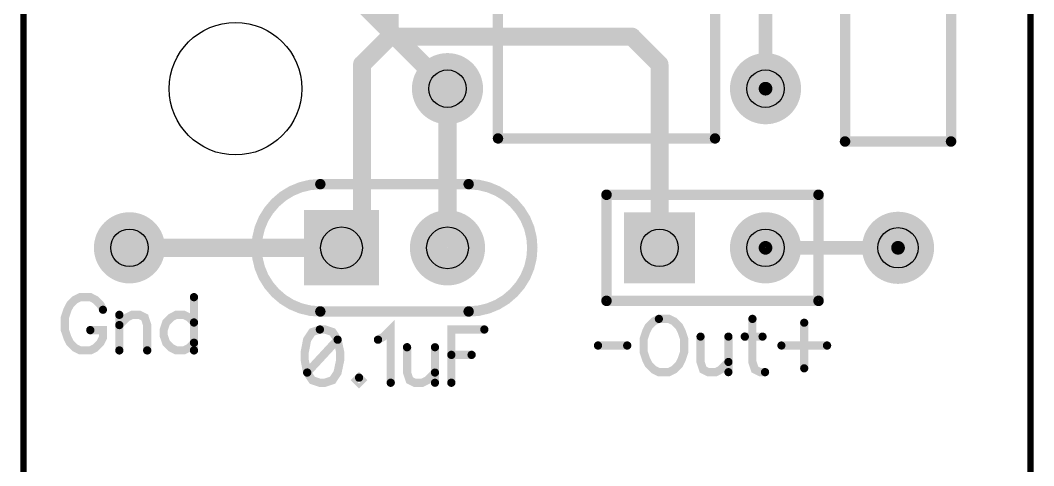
# Model space of a CAD drawing. Extents: x 0 to 0.95, y 0 to 7.58.
# Drawn here: x -0.003 to 0.953, y 5.72 to 6.139 of the extents above; entities that cross this region are included whole.
import ezdxf

# ---------------------------------------------------------------- set-up
doc = ezdxf.new("R2010")
doc.units = 0
for name, color, linetype in [('Board_Outline', 13, 'CONTINUOUS'), ('Bottom', 6, 'CONTINUOUS'), ('Bottom_Mask', 10, 'CONTINUOUS'), ('Drill_Bottom', 8, 'CONTINUOUS'), ('Drill_Top', 7, 'CONTINUOUS'), ('Top', 5, 'CONTINUOUS'), ('Top_Mask', 3, 'CONTINUOUS'), ('Top_Silk', 2, 'CONTINUOUS')]:
    doc.layers.add(name, color=color, linetype=linetype)

msp = doc.modelspace()

# ---------------------------------------------------------------- linework, layer by layer
at = {"layer": 'Board_Outline', "linetype": 'CONTINUOUS', "const_width": 0.006}
msp.add_lwpolyline([(0, 0), (0.95, 0), (0.95, 7.575), (0, 7.575), (0, 0)], dxfattribs=at)
at = {"layer": 'Bottom', "linetype": 'CONTINUOUS'}
for points, const_width in [([(0.3455, 6.1795), (0.3455, 6.124)], 0.017), ([(0.7, 6.075), (0.7, 6.175)], 0.013), ([(0.3195, 6.098), (0.3455, 6.124)], 0.017), ([(0.3455, 6.124), (0.574, 6.124)], 0.017), ([(0.574, 6.124), (0.6, 6.098)], 0.017), ([(0.3195, 5.9445), (0.3195, 6.098)], 0.017), ([(0.6, 6.098), (0.6, 5.925)], 0.017), ([(0.4, 6.075), (0.4, 5.925)], 0.017), ([(0.3, 5.925), (0.3195, 5.9445)], 0.017)]:
    msp.add_lwpolyline(points, dxfattribs=dict(at, const_width=const_width))
for points, const_width in [([(0.3412, 6.124, 1), (0.3497, 6.124, 1), (0.3412, 6.124, 1)], 0.0085), ([(0.3412, 6.124, 1), (0.3497, 6.124, 1), (0.3412, 6.124, 1)], 0.0085), ([(0.3412, 6.124, 1), (0.3497, 6.124, 1), (0.3412, 6.124, 1)], 0.0085), ([(0.5698, 6.124, 1), (0.5783, 6.124, 1), (0.5698, 6.124, 1)], 0.0085), ([(0.5698, 6.124, 1), (0.5783, 6.124, 1), (0.5698, 6.124, 1)], 0.0085), ([(0.3152, 6.098, 1), (0.3237, 6.098, 1), (0.3152, 6.098, 1)], 0.0085), ([(0.3152, 6.098, 1), (0.3237, 6.098, 1), (0.3152, 6.098, 1)], 0.0085), ([(0.4148, 6.075, 1), (0.3852, 6.075, 1), (0.4148, 6.075, 1)], 0.0295), ([(0.5958, 6.098, 1), (0.6042, 6.098, 1), (0.5958, 6.098, 1)], 0.0085), ([(0.5958, 6.098, 1), (0.6042, 6.098, 1), (0.5958, 6.098, 1)], 0.0085), ([(0.7148, 6.075, 1), (0.6852, 6.075, 1), (0.7148, 6.075, 1)], 0.0295), ([(0.3958, 6.075, 1), (0.4042, 6.075, 1), (0.3958, 6.075, 1)], 0.0085), ([(0.6968, 6.075, 1), (0.7032, 6.075, 1), (0.6968, 6.075, 1)], 0.0065), ([(0.4157, 5.925, 1), (0.3843, 5.925, 1), (0.4157, 5.925, 1)], 0.0315), ([(0.1148, 5.925, 1), (0.0852, 5.925, 1), (0.1148, 5.925, 1)], 0.0295), ([(0.3152, 5.9445, 1), (0.3237, 5.9445, 1), (0.3152, 5.9445, 1)], 0.0085), ([(0.3152, 5.9445, 1), (0.3237, 5.9445, 1), (0.3152, 5.9445, 1)], 0.0085), ([(0.7148, 5.925, 1), (0.6852, 5.925, 1), (0.7148, 5.925, 1)], 0.0295), ([(0.84, 5.925, 1), (0.81, 5.925, 1), (0.84, 5.925, 1)], 0.03), ([(0.2958, 5.925, 1), (0.3043, 5.925, 1), (0.2958, 5.925, 1)], 0.0085), ([(0.3958, 5.925, 1), (0.4042, 5.925, 1), (0.3958, 5.925, 1)], 0.0085), ([(0.5958, 5.925, 1), (0.6042, 5.925, 1), (0.5958, 5.925, 1)], 0.0085)]:
    msp.add_lwpolyline(points, format="xyb", dxfattribs=dict(at, const_width=const_width))
at = {"layer": 'Bottom'}
for points in [[(0.2685, 5.9565), (0.3315, 5.9565), (0.2685, 5.8935), (0.3315, 5.8935)], [(0.5705, 5.9545), (0.6295, 5.9545), (0.5705, 5.8955), (0.6295, 5.8955)]]:
    msp.add_solid(points, dxfattribs=at)
at = {"layer": 'Bottom_Mask', "linetype": 'CONTINUOUS'}
for points, const_width in [([(0.4168, 6.075, 1), (0.3832, 6.075, 1), (0.4168, 6.075, 1)], 0.0335), ([(0.3832, 6.075, 1), (0.4168, 6.075, 1), (0.3832, 6.075, 1)], 0.0335), ([(0.7168, 6.075, 1), (0.6832, 6.075, 1), (0.7168, 6.075, 1)], 0.0335), ([(0.6832, 6.075, 1), (0.7168, 6.075, 1), (0.6832, 6.075, 1)], 0.0335), ([(0.1168, 5.925, 1), (0.0832, 5.925, 1), (0.1168, 5.925, 1)], 0.0335), ([(0.0832, 5.925, 1), (0.1168, 5.925, 1), (0.0832, 5.925, 1)], 0.0335), ([(0.4177, 5.925, 1), (0.3823, 5.925, 1), (0.4177, 5.925, 1)], 0.0355), ([(0.3823, 5.925, 1), (0.4177, 5.925, 1), (0.3823, 5.925, 1)], 0.0355), ([(0.7168, 5.925, 1), (0.6832, 5.925, 1), (0.7168, 5.925, 1)], 0.0335), ([(0.6832, 5.925, 1), (0.7168, 5.925, 1), (0.6832, 5.925, 1)], 0.0335), ([(0.842, 5.925, 1), (0.808, 5.925, 1), (0.842, 5.925, 1)], 0.034), ([(0.808, 5.925, 1), (0.842, 5.925, 1), (0.808, 5.925, 1)], 0.034)]:
    msp.add_lwpolyline(points, format="xyb", dxfattribs=dict(at, const_width=const_width))
at = {"layer": 'Bottom_Mask'}
for points in [[(0.2645, 5.9605), (0.3355, 5.9605), (0.2645, 5.8895), (0.3355, 5.8895)], [(0.5665, 5.9585), (0.6335, 5.9585), (0.5665, 5.8915), (0.6335, 5.8915)]]:
    msp.add_solid(points, dxfattribs=at)
at = {"layer": 'Drill_Bottom'}
for centre, radius in [((0.2, 6.075), 0.0625), ((0.4, 6.075), 0.0177), ((0.7, 6.075), 0.0177), ((0.1, 5.925), 0.0177), ((0.3, 5.925), 0.0197), ((0.4, 5.925), 0.0197), ((0.6, 5.925), 0.0177), ((0.7, 5.925), 0.0177), ((0.825, 5.925), 0.019)]:
    msp.add_circle(centre, radius, dxfattribs=at)
at = {"layer": 'Drill_Top'}
for centre, radius in [((0.2, 6.075), 0.0625), ((0.4, 6.075), 0.0177), ((0.7, 6.075), 0.0177), ((0.1, 5.925), 0.0177), ((0.3, 5.925), 0.0197), ((0.4, 5.925), 0.0197), ((0.6, 5.925), 0.0177), ((0.7, 5.925), 0.0177), ((0.825, 5.925), 0.019)]:
    msp.add_circle(centre, radius, dxfattribs=at)
at = {"layer": 'Top', "linetype": 'CONTINUOUS'}
for points, const_width in [([(0.4, 6.075), (0.2805, 6.1945)], 0.017), ([(0.1, 5.925), (0.2073, 5.925)], 0.017), ([(0.2073, 5.925), (0.2073, 5.925)], 0.017), ([(0.2073, 5.925), (0.3, 5.925)], 0.017), ([(0.825, 5.925), (0.7, 5.925)], 0.013)]:
    msp.add_lwpolyline(points, dxfattribs=dict(at, const_width=const_width))
for points, const_width in [([(0.4148, 6.075, 1), (0.3852, 6.075, 1), (0.4148, 6.075, 1)], 0.0295), ([(0.7148, 6.075, 1), (0.6852, 6.075, 1), (0.7148, 6.075, 1)], 0.0295), ([(0.3958, 6.075, 1), (0.4042, 6.075, 1), (0.3958, 6.075, 1)], 0.0085), ([(0.4157, 5.925, 1), (0.3843, 5.925, 1), (0.4157, 5.925, 1)], 0.0315), ([(0.1148, 5.925, 1), (0.0852, 5.925, 1), (0.1148, 5.925, 1)], 0.0295), ([(0.7148, 5.925, 1), (0.6852, 5.925, 1), (0.7148, 5.925, 1)], 0.0295), ([(0.84, 5.925, 1), (0.81, 5.925, 1), (0.84, 5.925, 1)], 0.03), ([(0.0957, 5.925, 1), (0.1043, 5.925, 1), (0.0957, 5.925, 1)], 0.0085), ([(0.203, 5.925, 1), (0.2115, 5.925, 1), (0.203, 5.925, 1)], 0.0085), ([(0.203, 5.925, 1), (0.2115, 5.925, 1), (0.203, 5.925, 1)], 0.0085), ([(0.203, 5.925, 1), (0.2115, 5.925, 1), (0.203, 5.925, 1)], 0.0085), ([(0.2958, 5.925, 1), (0.3043, 5.925, 1), (0.2958, 5.925, 1)], 0.0085), ([(0.6968, 5.925, 1), (0.7032, 5.925, 1), (0.6968, 5.925, 1)], 0.0065), ([(0.8218, 5.925, 1), (0.8282, 5.925, 1), (0.8218, 5.925, 1)], 0.0065)]:
    msp.add_lwpolyline(points, format="xyb", dxfattribs=dict(at, const_width=const_width))
at = {"layer": 'Top'}
for points in [[(0.2685, 5.9565), (0.3315, 5.9565), (0.2685, 5.8935), (0.3315, 5.8935)], [(0.5705, 5.9545), (0.6295, 5.9545), (0.5705, 5.8955), (0.6295, 5.8955)]]:
    msp.add_solid(points, dxfattribs=at)
at = {"layer": 'Top_Mask', "linetype": 'CONTINUOUS'}
for points, const_width in [([(0.4168, 6.075, 1), (0.3832, 6.075, 1), (0.4168, 6.075, 1)], 0.0335), ([(0.3832, 6.075, 1), (0.4168, 6.075, 1), (0.3832, 6.075, 1)], 0.0335), ([(0.7168, 6.075, 1), (0.6832, 6.075, 1), (0.7168, 6.075, 1)], 0.0335), ([(0.6832, 6.075, 1), (0.7168, 6.075, 1), (0.6832, 6.075, 1)], 0.0335), ([(0.1168, 5.925, 1), (0.0832, 5.925, 1), (0.1168, 5.925, 1)], 0.0335), ([(0.0832, 5.925, 1), (0.1168, 5.925, 1), (0.0832, 5.925, 1)], 0.0335), ([(0.4177, 5.925, 1), (0.3823, 5.925, 1), (0.4177, 5.925, 1)], 0.0355), ([(0.3823, 5.925, 1), (0.4177, 5.925, 1), (0.3823, 5.925, 1)], 0.0355), ([(0.7168, 5.925, 1), (0.6832, 5.925, 1), (0.7168, 5.925, 1)], 0.0335), ([(0.6832, 5.925, 1), (0.7168, 5.925, 1), (0.6832, 5.925, 1)], 0.0335), ([(0.842, 5.925, 1), (0.808, 5.925, 1), (0.842, 5.925, 1)], 0.034), ([(0.808, 5.925, 1), (0.842, 5.925, 1), (0.808, 5.925, 1)], 0.034)]:
    msp.add_lwpolyline(points, format="xyb", dxfattribs=dict(at, const_width=const_width))
at = {"layer": 'Top_Mask'}
for points in [[(0.2645, 5.9605), (0.3355, 5.9605), (0.2645, 5.8895), (0.3355, 5.8895)], [(0.5665, 5.9585), (0.6335, 5.9585), (0.5665, 5.8915), (0.6335, 5.8915)]]:
    msp.add_solid(points, dxfattribs=at)
at = {"layer": 'Top_Silk', "linetype": 'CONTINUOUS'}
for points, const_width in [([(0.4476, 6.4219), (0.4476, 6.0281)], 0.0098), ([(0.6524, 6.4219), (0.6524, 6.0281)], 0.0098), ([(0.775, 6.2248), (0.775, 6.0252)], 0.0098), ([(0.875, 6.2248), (0.875, 6.0252)], 0.0098), ([(0.4476, 6.0281), (0.6524, 6.0281)], 0.0098), ([(0.775, 6.0252), (0.875, 6.0252)], 0.0098), ([(0.2801, 5.985), (0.2707, 5.9843), (0.2615, 5.9821), (0.2528, 5.9785), (0.2448, 5.9736), (0.2376, 5.9674), (0.2315, 5.9603), (0.2265, 5.9523), (0.2229, 5.9436), (0.2207, 5.9344), (0.22, 5.925), (0.2207, 5.9156), (0.2229, 5.9064), (0.2265, 5.8977), (0.2315, 5.8897), (0.2376, 5.8826), (0.2448, 5.8764), (0.2528, 5.8715), (0.2615, 5.8679), (0.2707, 5.8657), (0.2801, 5.865)], 0.0098), ([(0.2801, 5.985), (0.4199, 5.985)], 0.0098), ([(0.4199, 5.865), (0.4293, 5.8657), (0.4385, 5.8679), (0.4472, 5.8715), (0.4552, 5.8764), (0.4624, 5.8826), (0.4685, 5.8897), (0.4735, 5.8977), (0.4771, 5.9064), (0.4793, 5.9156), (0.48, 5.925), (0.4793, 5.9344), (0.4771, 5.9436), (0.4735, 5.9523), (0.4685, 5.9603), (0.4624, 5.9674), (0.4552, 5.9736), (0.4472, 5.9785), (0.4385, 5.9821), (0.4293, 5.9843), (0.4199, 5.985)], 0.0098), ([(0.55, 5.875), (0.55, 5.975)], 0.0098), ([(0.55, 5.975), (0.75, 5.975)], 0.0098), ([(0.75, 5.875), (0.75, 5.975)], 0.0098), ([(0.075, 5.8666), (0.0726, 5.8713), (0.0678, 5.8761), (0.0631, 5.8785), (0.0535, 5.8785), (0.0487, 5.8761), (0.0439, 5.8713), (0.0415, 5.8666), (0.0391, 5.8594), (0.0391, 5.8474), (0.0415, 5.8403), (0.0439, 5.8355), (0.0487, 5.8307), (0.0535, 5.8283), (0.0631, 5.8283), (0.0678, 5.8307), (0.0726, 5.8355), (0.075, 5.8403), (0.075, 5.8474), (0.0631, 5.8474)], 0.0077), ([(0.1609, 5.8785), (0.1609, 5.8283)], 0.0077), ([(0.55, 5.875), (0.75, 5.875)], 0.0098), ([(0.2801, 5.865), (0.4199, 5.865)], 0.0098), ([(0.0904, 5.8618), (0.0904, 5.8283)], 0.0077), ([(0.0904, 5.8522), (0.0976, 5.8594), (0.1024, 5.8618), (0.1096, 5.8618), (0.1144, 5.8594), (0.1167, 5.8522), (0.1167, 5.8283)], 0.0077), ([(0.1609, 5.8546), (0.1561, 5.8594), (0.1513, 5.8618), (0.1441, 5.8618), (0.1394, 5.8594), (0.1346, 5.8546), (0.1322, 5.8474), (0.1322, 5.8426), (0.1346, 5.8355), (0.1394, 5.8307), (0.1441, 5.8283), (0.1513, 5.8283), (0.1561, 5.8307), (0.1609, 5.8355)], 0.0077), ([(0.5994, 5.858), (0.5946, 5.8557), (0.5898, 5.8509), (0.5874, 5.8461), (0.585, 5.8389), (0.585, 5.8269), (0.5874, 5.8198), (0.5898, 5.815), (0.5946, 5.8102), (0.5994, 5.8078), (0.6089, 5.8078), (0.6137, 5.8102), (0.6185, 5.815), (0.6209, 5.8198), (0.6233, 5.8269), (0.6233, 5.8389), (0.6209, 5.8461), (0.6185, 5.8509), (0.6137, 5.8557), (0.6089, 5.858), (0.5994, 5.858)], 0.0077), ([(0.6876, 5.858), (0.6876, 5.8174), (0.69, 5.8102), (0.6948, 5.8078), (0.6996, 5.8078)], 0.0077), ([(0.2796, 5.848), (0.2724, 5.8456), (0.2676, 5.8384), (0.2653, 5.8265), (0.2653, 5.8193), (0.2676, 5.8074), (0.2724, 5.8002), (0.2796, 5.7978), (0.2844, 5.7978), (0.2916, 5.8002), (0.2963, 5.8074), (0.2988, 5.8193), (0.2988, 5.8265), (0.2963, 5.8384), (0.2916, 5.8456), (0.2844, 5.848), (0.2796, 5.848)], 0.0077), ([(0.3344, 5.8384), (0.3393, 5.8409), (0.3464, 5.848), (0.3464, 5.7978)], 0.0077), ([(0.4347, 5.848), (0.4036, 5.848), (0.4036, 5.7978)], 0.0077), ([(0.7365, 5.8544), (0.7365, 5.8114)], 0.0077), ([(0.2963, 5.8384), (0.2676, 5.8074)], 0.0077), ([(0.6387, 5.8413), (0.6387, 5.8174), (0.6411, 5.8102), (0.6459, 5.8078), (0.6531, 5.8078), (0.6578, 5.8102), (0.665, 5.8174)], 0.0077), ([(0.665, 5.8413), (0.665, 5.8078)], 0.0077), ([(0.6804, 5.8413), (0.6972, 5.8413)], 0.0077), ([(0.3619, 5.8313), (0.3619, 5.8074), (0.3643, 5.8002), (0.3691, 5.7978), (0.3762, 5.7978), (0.381, 5.8002), (0.3882, 5.8074)], 0.0077), ([(0.3882, 5.8313), (0.3882, 5.7978)], 0.0077), ([(0.5419, 5.8329), (0.5696, 5.8329)], 0.0077), ([(0.715, 5.8329), (0.7581, 5.8329)], 0.0077), ([(0.4036, 5.8241), (0.4227, 5.8241)], 0.0077), ([(0.3166, 5.8026), (0.3142, 5.8002), (0.3166, 5.7978), (0.319, 5.8002), (0.3166, 5.8026)], 0.0077)]:
    msp.add_lwpolyline(points, dxfattribs=dict(at, const_width=const_width))
for points, const_width in [([(0.4452, 6.0281, 1), (0.4501, 6.0281, 1), (0.4452, 6.0281, 1)], 0.0049), ([(0.4452, 6.0281, 1), (0.4501, 6.0281, 1), (0.4452, 6.0281, 1)], 0.0049), ([(0.6499, 6.0281, 1), (0.6548, 6.0281, 1), (0.6499, 6.0281, 1)], 0.0049), ([(0.6499, 6.0281, 1), (0.6548, 6.0281, 1), (0.6499, 6.0281, 1)], 0.0049), ([(0.7725, 6.0252, 1), (0.7775, 6.0252, 1), (0.7725, 6.0252, 1)], 0.0049), ([(0.7725, 6.0252, 1), (0.7775, 6.0252, 1), (0.7725, 6.0252, 1)], 0.0049), ([(0.8725, 6.0252, 1), (0.8775, 6.0252, 1), (0.8725, 6.0252, 1)], 0.0049), ([(0.8725, 6.0252, 1), (0.8775, 6.0252, 1), (0.8725, 6.0252, 1)], 0.0049), ([(0.2776, 5.985, 1), (0.2825, 5.985, 1), (0.2776, 5.985, 1)], 0.0049), ([(0.2776, 5.985, 1), (0.2825, 5.985, 1), (0.2776, 5.985, 1)], 0.0049), ([(0.4175, 5.985, 1), (0.4224, 5.985, 1), (0.4175, 5.985, 1)], 0.0049), ([(0.4175, 5.985, 1), (0.4224, 5.985, 1), (0.4175, 5.985, 1)], 0.0049), ([(0.5475, 5.975, 1), (0.5525, 5.975, 1), (0.5475, 5.975, 1)], 0.0049), ([(0.5475, 5.975, 1), (0.5525, 5.975, 1), (0.5475, 5.975, 1)], 0.0049), ([(0.7475, 5.975, 1), (0.7525, 5.975, 1), (0.7475, 5.975, 1)], 0.0049), ([(0.7475, 5.975, 1), (0.7525, 5.975, 1), (0.7475, 5.975, 1)], 0.0049), ([(0.1589, 5.8785, 1), (0.1628, 5.8785, 1), (0.1589, 5.8785, 1)], 0.0039), ([(0.5475, 5.875, 1), (0.5525, 5.875, 1), (0.5475, 5.875, 1)], 0.0049), ([(0.5475, 5.875, 1), (0.5525, 5.875, 1), (0.5475, 5.875, 1)], 0.0049), ([(0.7475, 5.875, 1), (0.7525, 5.875, 1), (0.7475, 5.875, 1)], 0.0049), ([(0.7475, 5.875, 1), (0.7525, 5.875, 1), (0.7475, 5.875, 1)], 0.0049), ([(0.0731, 5.8666, 1), (0.0769, 5.8666, 1), (0.0731, 5.8666, 1)], 0.0039), ([(0.2776, 5.865, 1), (0.2825, 5.865, 1), (0.2776, 5.865, 1)], 0.0049), ([(0.2776, 5.865, 1), (0.2825, 5.865, 1), (0.2776, 5.865, 1)], 0.0049), ([(0.4175, 5.865, 1), (0.4224, 5.865, 1), (0.4175, 5.865, 1)], 0.0049), ([(0.4175, 5.865, 1), (0.4224, 5.865, 1), (0.4175, 5.865, 1)], 0.0049), ([(0.0885, 5.8618, 1), (0.0924, 5.8618, 1), (0.0885, 5.8618, 1)], 0.0039), ([(0.5975, 5.858, 1), (0.6013, 5.858, 1), (0.5975, 5.858, 1)], 0.0039), ([(0.6857, 5.858, 1), (0.6896, 5.858, 1), (0.6857, 5.858, 1)], 0.0039), ([(0.0611, 5.8474, 1), (0.065, 5.8474, 1), (0.0611, 5.8474, 1)], 0.0039), ([(0.0885, 5.8522, 1), (0.0924, 5.8522, 1), (0.0885, 5.8522, 1)], 0.0039), ([(0.1589, 5.8546, 1), (0.1628, 5.8546, 1), (0.1589, 5.8546, 1)], 0.0039), ([(0.2777, 5.848, 1), (0.2816, 5.848, 1), (0.2777, 5.848, 1)], 0.0039), ([(0.4328, 5.848, 1), (0.4367, 5.848, 1), (0.4328, 5.848, 1)], 0.0039), ([(0.7346, 5.8544, 1), (0.7384, 5.8544, 1), (0.7346, 5.8544, 1)], 0.0039), ([(0.2944, 5.8384, 1), (0.2983, 5.8384, 1), (0.2944, 5.8384, 1)], 0.0039), ([(0.3325, 5.8384, 1), (0.3364, 5.8384, 1), (0.3325, 5.8384, 1)], 0.0039), ([(0.6368, 5.8413, 1), (0.6406, 5.8413, 1), (0.6368, 5.8413, 1)], 0.0039), ([(0.6631, 5.8413, 1), (0.6669, 5.8413, 1), (0.6631, 5.8413, 1)], 0.0039), ([(0.6785, 5.8413, 1), (0.6824, 5.8413, 1), (0.6785, 5.8413, 1)], 0.0039), ([(0.6953, 5.8413, 1), (0.6991, 5.8413, 1), (0.6953, 5.8413, 1)], 0.0039), ([(0.0885, 5.8283, 1), (0.0924, 5.8283, 1), (0.0885, 5.8283, 1)], 0.0039), ([(0.1148, 5.8283, 1), (0.1187, 5.8283, 1), (0.1148, 5.8283, 1)], 0.0039), ([(0.1589, 5.8355, 1), (0.1628, 5.8355, 1), (0.1589, 5.8355, 1)], 0.0039), ([(0.1589, 5.8283, 1), (0.1628, 5.8283, 1), (0.1589, 5.8283, 1)], 0.0039), ([(0.3599, 5.8313, 1), (0.3638, 5.8313, 1), (0.3599, 5.8313, 1)], 0.0039), ([(0.3863, 5.8313, 1), (0.3901, 5.8313, 1), (0.3863, 5.8313, 1)], 0.0039), ([(0.54, 5.8329, 1), (0.5439, 5.8329, 1), (0.54, 5.8329, 1)], 0.0039), ([(0.5676, 5.8329, 1), (0.5715, 5.8329, 1), (0.5676, 5.8329, 1)], 0.0039), ([(0.7131, 5.8329, 1), (0.7169, 5.8329, 1), (0.7131, 5.8329, 1)], 0.0039), ([(0.7561, 5.8329, 1), (0.76, 5.8329, 1), (0.7561, 5.8329, 1)], 0.0039), ([(0.4017, 5.8241, 1), (0.4056, 5.8241, 1), (0.4017, 5.8241, 1)], 0.0039), ([(0.4208, 5.8241, 1), (0.4247, 5.8241, 1), (0.4208, 5.8241, 1)], 0.0039), ([(0.6631, 5.8174, 1), (0.6669, 5.8174, 1), (0.6631, 5.8174, 1)], 0.0039), ([(0.7346, 5.8114, 1), (0.7384, 5.8114, 1), (0.7346, 5.8114, 1)], 0.0039), ([(0.2657, 5.8074, 1), (0.2696, 5.8074, 1), (0.2657, 5.8074, 1)], 0.0039), ([(0.3146, 5.8026, 1), (0.3185, 5.8026, 1), (0.3146, 5.8026, 1)], 0.0039), ([(0.3863, 5.8074, 1), (0.3901, 5.8074, 1), (0.3863, 5.8074, 1)], 0.0039), ([(0.6631, 5.8078, 1), (0.6669, 5.8078, 1), (0.6631, 5.8078, 1)], 0.0039), ([(0.6976, 5.8078, 1), (0.7015, 5.8078, 1), (0.6976, 5.8078, 1)], 0.0039), ([(0.3445, 5.7978, 1), (0.3484, 5.7978, 1), (0.3445, 5.7978, 1)], 0.0039), ([(0.3863, 5.7978, 1), (0.3901, 5.7978, 1), (0.3863, 5.7978, 1)], 0.0039), ([(0.4017, 5.7978, 1), (0.4056, 5.7978, 1), (0.4017, 5.7978, 1)], 0.0039)]:
    msp.add_lwpolyline(points, format="xyb", dxfattribs=dict(at, const_width=const_width))

doc.saveas('drawing.dxf')
